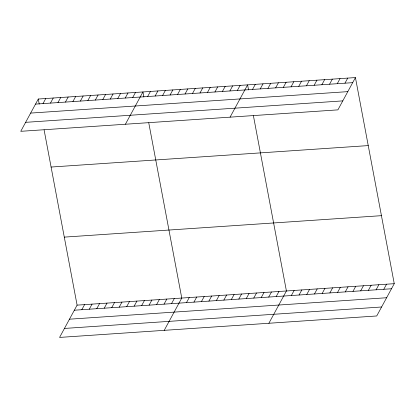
<?xml version="1.0" encoding="UTF-8"?>
<svg xmlns="http://www.w3.org/2000/svg" width="415" height="415" viewBox="0 0 415 415"><rect width="100%" height="100%" fill="white"/><g stroke="black" fill="none" stroke-linecap="round" stroke-linejoin="round"><path stroke-width="0.62" d="M38.279 99.029L20.75 131.316L337.903 109.866L355.432 77.579L38.279 99.029L39.228 104.066M42.999 103.6L45.754 98.521M50.474 103.096L53.234 98.018M57.95 102.593L60.709 97.515M65.425 102.085L68.184 97.006M72.9 101.582L75.66 96.503M80.375 101.073L83.135 95.995M87.856 100.57L90.61 95.492M95.331 100.062L98.085 94.983M102.806 99.558L105.56 94.48M110.281 99.05L113.036 93.972M117.756 98.547L120.516 93.468M125.231 98.039L127.991 92.96M132.707 97.535L135.466 92.457M125.408 124.235L142.942 91.948L143.891 96.991M147.657 96.524L150.417 91.445M155.137 96.015L157.892 90.937M162.613 95.512L165.367 90.434M170.088 95.004L172.842 89.925M177.563 94.501L180.318 89.422M185.038 93.992L187.793 88.914M44.094 129.89L77.097 305.134L59.568 337.421L376.721 315.971L394.25 283.684L355.432 77.579M192.513 93.489L195.273 88.411M81.817 309.709L84.572 304.631M199.989 92.986L202.748 87.907M89.292 309.201L92.047 304.122M207.464 92.478L210.223 87.399M96.768 308.698L99.527 303.619M214.939 91.974L217.699 86.896M104.243 308.189L107.003 303.111M222.414 91.466L225.174 86.387M111.718 307.686L114.478 302.608M229.894 90.963L232.649 85.884M119.193 307.178L121.953 302.099M237.37 90.454L240.124 85.376M126.668 306.675L129.428 301.596M230.071 117.16L247.599 84.873L248.549 89.91M134.149 306.166L136.903 301.088M252.548 89.427L255.303 84.349M141.624 305.663L144.379 300.585M260.247 88.909L263.006 83.83M149.099 305.155L151.854 300.076M267.95 88.385L270.71 83.306M156.574 304.651L159.329 299.573M275.653 87.866L278.408 82.787M164.05 304.148L166.809 299.07M283.357 87.347L286.111 82.269M171.525 303.64L174.284 298.561M291.055 86.823L293.815 81.745M164.226 330.345L181.76 298.058L148.752 122.809M298.759 86.304L301.518 81.226M186.475 302.628L189.235 297.55M306.462 85.781L309.217 80.702M193.95 302.125L196.71 297.047M314.165 85.262L316.92 80.183M201.425 301.617L204.185 296.538M321.864 84.738L324.623 79.659M208.906 301.114L211.66 296.035M329.567 84.219L332.327 79.141M216.381 300.605L219.136 295.527M337.271 83.7L340.03 78.622M223.856 300.102L226.611 295.024M344.974 83.176L347.729 78.098M231.331 299.594L234.086 294.515M238.807 299.091L241.566 294.012M246.282 298.582L249.042 293.504M253.757 298.079L256.517 293M261.232 297.571L263.992 292.492M268.707 297.067L271.467 291.989M276.188 296.559L278.942 291.48M268.889 323.264L286.417 290.977L253.415 115.728M291.361 295.537L294.121 290.459M299.065 295.013L301.824 289.935M306.768 294.494L309.523 289.416M314.471 293.97L317.226 288.892M322.17 293.452L324.929 288.373M329.873 292.928L332.633 287.849M337.577 292.409L340.336 287.33M345.28 291.89L348.035 286.812M352.983 291.366L355.738 286.288M360.682 290.848L363.441 285.769M368.385 290.324L371.145 285.245M376.089 289.805L378.843 284.726M383.792 289.281L386.547 284.202M35.524 104.108L352.677 82.658M30.648 113.088L347.801 91.637M25.626 122.337L342.78 100.886M51.092 167.043L368.24 145.592M64.289 237.121L381.442 215.67M77.097 305.134L394.25 283.684M74.342 310.213L391.49 288.762M69.466 319.192L386.619 297.742M64.444 328.441L381.593 306.991"/></g></svg>
